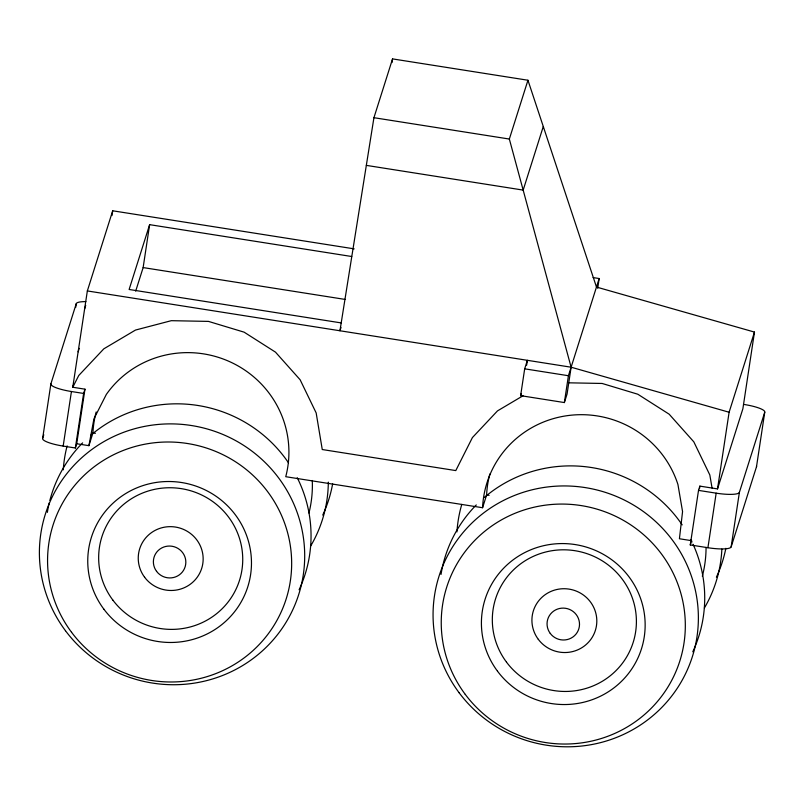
<?xml version="1.0" encoding="UTF-8"?>
<svg xmlns="http://www.w3.org/2000/svg" width="805" height="805" viewBox="0 0 805 805"><rect width="100%" height="100%" fill="white"/><g stroke="black" fill="none" stroke-linecap="round" stroke-linejoin="round"><path stroke-width="1.21" d="M392.025 62.569L392.548 58.896L527.949 80.238L596.475 287.053L754.476 332.083L742.884 408.749L717.517 488.907L699.867 486.119L698.519 490.386L690.267 544.945L707.917 547.722A22.148 4.417 8.6 0 0 731.141 546.917L756.499 466.759L764.75 412.2A22.148 4.417 8.6 0 0 744.223 404.492M354.17 248.856L112.7 210.789L87.343 290.937L72.772 387.255L84.968 389.177L76.716 443.746L75.368 448.003L63.172 446.081A22.148 4.417 8.6 0 1 42.645 438.373L50.896 383.814L76.264 303.656A22.148 4.417 8.6 0 1 85.883 301.623M75.7 307.379L76.264 303.656M63.172 446.081L71.424 391.522A22.148 4.417 8.6 0 1 50.896 383.814M75.368 448.003L83.619 393.444L84.968 389.177M111.976 215.579L112.7 210.789M135.683 291.148L143.139 267.582L149.629 224.655L351.725 256.513M527.949 80.238L509.344 139.044L571.117 367.211L567.062 394.037L564.365 402.56L520.624 395.658L524.679 368.831L527.376 360.308L526.641 365.188M564.365 402.56L568.421 375.724L599.172 278.53L593.104 277.574M597.702 288.291L599.172 278.53M699.495 488.605L699.867 486.119M707.917 547.722L716.168 493.163A22.148 4.417 8.6 0 0 739.393 492.348L764.75 412.2M717.517 488.907L729.109 412.241L754.476 332.083M731.141 546.917L739.393 492.348M392.548 58.896L373.933 117.701L339.952 330.764L340.988 327.474M76.716 443.746L88.912 445.668L93.944 418.791L106.341 394.41A100.233 98.17 17.6 0 1 230.27 361.938A100.233 98.17 17.6 0 1 285.745 476.701L482.577 507.724A100.233 98.17 17.6 0 1 569.377 415.39A100.233 98.17 17.6 0 1 677.941 484.53L682.56 511.588L679.42 538.756L691.616 540.678M42.645 438.373L43.782 434.781M84.616 308.909L85.722 305.427M78.125 351.835L79.232 348.354M73.517 384.901L72.772 387.255L78.749 375.502L103.825 348.827L135.492 330.06L171.304 320.682L208.465 321.396L244.116 332.163L275.481 352.137L300.134 379.769L316.164 412.925L322.262 449.532L455.791 470.583L472.424 437.558L497.5 410.882L523.059 395.748M149.629 224.655L129.122 289.478L341.139 322.906M88.912 445.668L92.957 432.889A100.233 98.17 17.6 0 1 96.187 411.939M543.284 126.516L523.169 190.101L366.335 165.377M482.577 507.724L486.623 494.944A100.233 98.17 17.6 0 1 489.863 474.004M520.624 395.658L521.298 393.534M690.267 544.945L690.942 542.812M568.753 382.818L602.14 383.462L637.791 394.219L669.156 414.193L693.809 441.834L709.829 474.99L712.063 488.041M373.933 117.701L509.344 139.044M143.139 267.582L345.234 299.44M87.343 290.937L571.117 367.211L729.109 412.241M524.679 368.831L568.421 375.724M71.424 391.522L83.619 393.444M698.519 490.386L716.168 493.163M92.957 432.889L95.433 433.271M486.623 494.944L489.098 495.337M328.319 482.135A132.906 130.179 17.6 0 1 310.71 545.951M63.263 469.838A132.906 130.179 17.6 0 1 67.127 445.879M332.636 483.865A132.906 130.179 17.6 0 1 322.725 515.109M312.28 480.494A118.285 115.86 17.6 0 1 308.959 513.016M297.246 477.727A132.906 130.179 17.6 0 1 299.098 589.763M47.354 512.372A132.906 130.179 17.6 0 1 49.256 502.843M49.85 500.469A132.906 130.179 17.6 0 1 82.623 442.881M90.713 435.344A132.906 130.179 17.6 0 1 288.502 462.815M756.489 466.175A22.148 4.417 8.6 0 1 756.499 466.759M693.045 544.23A132.906 130.179 17.6 0 1 692.773 651.819M441.019 574.438A132.906 130.179 17.6 0 1 476.288 504.936M484.389 497.41A132.906 130.179 17.6 0 1 682.177 524.87M690.921 539.793A132.906 130.179 17.6 0 1 692.008 542.007M721.864 549.101A132.906 130.179 17.6 0 1 704.375 608.017M456.938 531.904A132.906 130.179 17.6 0 1 461.778 504.403M725.858 548.316A132.906 130.179 17.6 0 1 716.39 577.175M706.055 547.44A118.285 115.86 17.6 0 1 702.332 576.259M65.487 630.738A132.906 130.179 17.6 0 0 293.755 607.614A132.906 130.179 17.6 0 0 156.894 424.567A132.906 130.179 17.6 0 0 65.487 630.738M71.575 632.307A122.28 119.764 17.6 0 0 281.589 611.045A122.28 119.764 17.6 0 0 155.667 442.629A122.28 119.764 17.6 0 0 71.575 632.307M103.855 609.154A82.019 80.329 17.6 0 0 244.72 594.895A82.019 80.329 17.6 0 0 160.265 481.933A82.019 80.329 17.6 0 0 103.855 609.154M112.831 600.067A72.178 70.689 17.6 0 0 236.791 587.519A72.178 70.689 17.6 0 0 162.469 488.112A72.178 70.689 17.6 0 0 112.831 600.067M144.628 577.265A32.512 31.848 17.6 0 0 200.475 571.61A32.512 31.848 17.6 0 0 166.987 526.822A32.512 31.848 17.6 0 0 144.628 577.265M156.573 571.339A16.261 15.919 17.6 0 0 184.496 568.511A16.261 15.919 17.6 0 0 167.762 546.122A16.261 15.919 17.6 0 0 156.573 571.339M459.152 692.793A132.906 130.179 17.6 0 0 687.43 669.68A132.906 130.179 17.6 0 0 550.56 486.623A132.906 130.179 17.6 0 0 459.152 692.793M465.25 694.373A122.28 119.764 17.6 0 0 675.254 673.101A122.28 119.764 17.6 0 0 549.342 504.695A122.28 119.764 17.6 0 0 465.25 694.373M497.52 671.219A82.019 80.329 17.6 0 0 638.395 656.95A82.019 80.329 17.6 0 0 553.931 543.989A82.019 80.329 17.6 0 0 497.52 671.219M506.496 662.133A72.178 70.689 17.6 0 0 630.466 649.575A72.178 70.689 17.6 0 0 556.134 550.177A72.178 70.689 17.6 0 0 506.496 662.133M538.293 639.321A32.512 31.848 17.6 0 0 594.14 633.666A32.512 31.848 17.6 0 0 560.662 588.888A32.512 31.848 17.6 0 0 538.293 639.321M550.248 633.404A16.261 15.919 17.6 0 0 578.171 630.577A16.261 15.919 17.6 0 0 561.427 608.188A16.261 15.919 17.6 0 0 550.248 633.404"/></g></svg>
